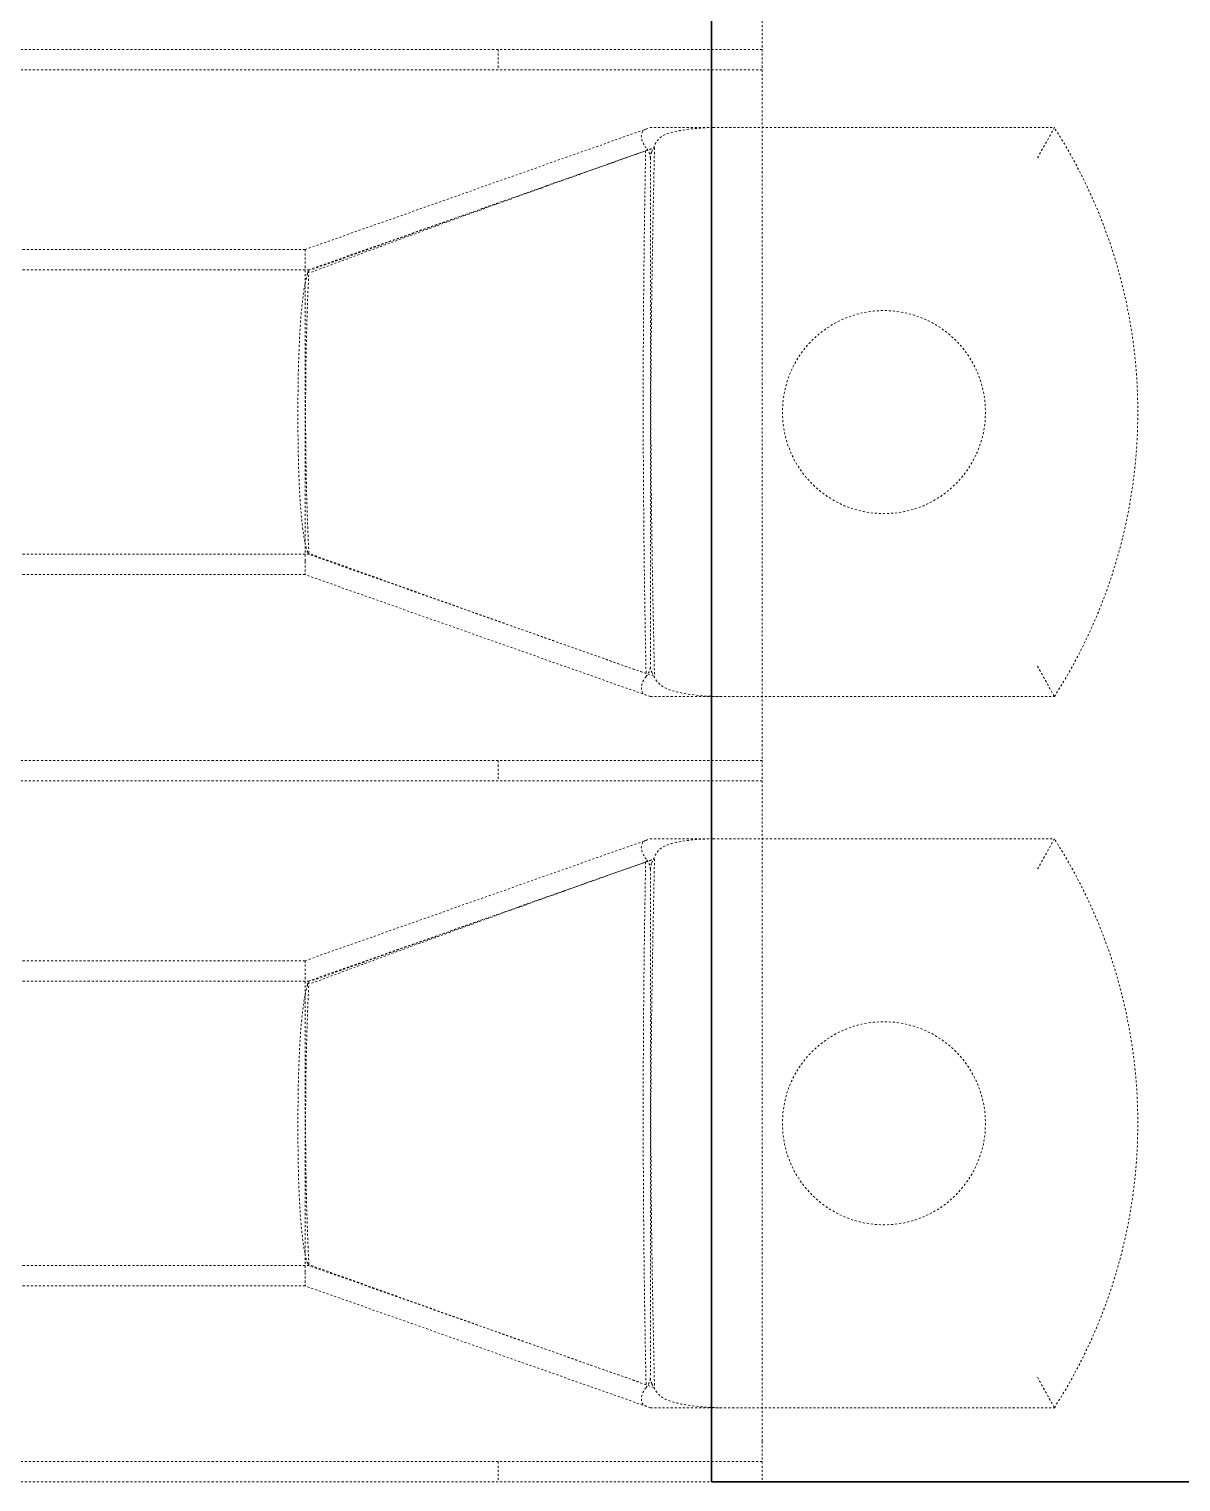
# Model space of a CAD drawing. Header units: millimetres. Extents: x -116965 to 323937, y 291661 to 566926.
# Drawn here: x -19370 to -19313.3, y 303426.1 to 303497.6 of the extents above; entities that cross this region are included whole.
import ezdxf

# ---------------------------------------------------------------- set-up
doc = ezdxf.new("R2010")
doc.units = ezdxf.units.MM
doc.linetypes.add('DASHED', pattern=[0.75, 0.5, -0.25])
doc.layers.add('Hidden Edges(Schneider)', color=7, linetype='DASHED', lineweight=18)
doc.layers.add('Sketch Geometry(Schneider)', color=7, linetype='Continuous', lineweight=35)

msp = doc.modelspace()

# ---------------------------------------------------------------- linework, layer by layer
at = {"layer": 'Hidden Edges(Schneider)', "ltscale": 0.142782}
msp.add_line((-19333.898636, 303428.128774), (-19333.897311, 303564.128774), dxfattribs=at)
at = {"layer": 'Hidden Edges(Schneider)', "ltscale": 0.131234}
for p, q in [((-19333.897968, 303496.628774), (-19396.397968, 303496.629382)), ((-19396.397978, 303495.629382), (-19333.897978, 303495.628774)), ((-19339.402866, 303491.279384), (-19339.402756, 303466.279384)), ((-19333.898309, 303461.628774), (-19396.398309, 303461.629382)), ((-19396.398319, 303460.629382), (-19333.898319, 303460.628774)), ((-19339.402811, 303456.279434), (-19339.402811, 303431.279434)), ((-19333.898645, 303427.128774), (-19396.398645, 303427.129382)), ((-19396.398655, 303426.129382), (-19333.898655, 303426.128774))]:
    msp.add_line(p, q, dxfattribs=at)
at = {"layer": 'Hidden Edges(Schneider)', "ltscale": 0.004033}
for p, q in [((-19346.897968, 303496.6289), (-19346.897978, 303495.6289)), ((-19346.898309, 303461.6289), (-19346.898319, 303460.6289)), ((-19346.898645, 303427.1289), (-19346.898655, 303426.1289))]:
    msp.add_line(p, q, dxfattribs=at)
at = {"layer": 'Hidden Edges(Schneider)', "ltscale": 0.080765}
for p, q in [((-19356.402846, 303486.779309), (-19339.468326, 303492.756282)), ((-19356.402811, 303451.779434), (-19339.468264, 303457.756333))]:
    msp.add_line(p, q, dxfattribs=at)
at = {"layer": 'Hidden Edges(Schneider)', "ltscale": 0.002087}
for p, q in [((-19339.612436, 303492.705383), (-19339.402871, 303492.779384)), ((-19339.612375, 303457.705435), (-19339.40281, 303457.779434))]:
    msp.add_line(p, q, dxfattribs=at)
at = {"layer": 'Hidden Edges(Schneider)', "ltscale": 0.01389}
for p, q in [((-19336.314967, 303492.779397), (-19339.402871, 303492.779384)), ((-19336.314905, 303457.779434), (-19339.40281, 303457.779434))]:
    msp.add_line(p, q, dxfattribs=at)
at = {"layer": 'Hidden Edges(Schneider)', "ltscale": 0.069351}
for p, q in [((-19336.314966, 303492.779397), (-19319.512347, 303492.779471)), ((-19336.314904, 303457.779434), (-19319.512286, 303457.779434))]:
    msp.add_line(p, q, dxfattribs=at)
at = {"layer": 'Hidden Edges(Schneider)', "ltscale": 0.081083}
for p, q in [((-19356.232674, 303485.778913), (-19339.231575, 303491.779385)), ((-19356.232643, 303450.779037), (-19339.231518, 303456.779434))]:
    msp.add_line(p, q, dxfattribs=at)
at = {"layer": 'Hidden Edges(Schneider)', "ltscale": 0.004522}
for p, q in [((-19339.230226, 303491.779385), (-19339.231575, 303491.779385)), ((-19339.230168, 303456.779434), (-19339.231518, 303456.779434))]:
    msp.add_line(p, q, dxfattribs=at)
at = {"layer": 'Hidden Edges(Schneider)', "ltscale": 3.31775e-05}
for p, q in [((-19339.230224, 303491.779385), (-19339.198004, 303491.779385)), ((-19339.230167, 303456.779434), (-19339.197947, 303456.779434))]:
    msp.add_line(p, q, dxfattribs=at)
at = {"layer": 'Hidden Edges(Schneider)', "ltscale": 0.0805}
for p, q in [((-19375.902846, 303486.779224), (-19356.402846, 303486.779309)), ((-19375.902776, 303470.779224), (-19356.402776, 303470.779309)), ((-19375.902811, 303451.779434), (-19356.402811, 303451.779434)), ((-19375.902811, 303435.779434), (-19356.402811, 303435.779434))]:
    msp.add_line(p, q, dxfattribs=at)
at = {"layer": 'Hidden Edges(Schneider)', "ltscale": 0.007153}
for p, q in [((-19356.402846, 303486.779309), (-19356.402845, 303486.587647)), ((-19356.402811, 303451.779434), (-19356.402811, 303451.587772))]:
    msp.add_line(p, q, dxfattribs=at)
at = {"layer": 'Hidden Edges(Schneider)', "ltscale": 0.007691}
for p, q in [((-19356.402845, 303486.587647), (-19356.402842, 303485.965608)), ((-19356.402811, 303451.587772), (-19356.402811, 303450.965733))]:
    msp.add_line(p, q, dxfattribs=at)
at = {"layer": 'Hidden Edges(Schneider)', "ltscale": 0.075258}
for p, q in [((-19356.402842, 303485.965608), (-19356.402779, 303471.435016)), ((-19356.402811, 303450.965733), (-19356.402811, 303436.435141))]:
    msp.add_line(p, q, dxfattribs=at)
at = {"layer": 'Hidden Edges(Schneider)', "ltscale": 0.081213}
for p, q in [((-19375.902841, 303485.779224), (-19356.230417, 303485.77931)), ((-19375.902811, 303450.779434), (-19356.230386, 303450.779434))]:
    msp.add_line(p, q, dxfattribs=at)
at = {"layer": 'Hidden Edges(Schneider)', "ltscale": 0.081212}
for p, q in [((-19375.90278, 303471.779224), (-19356.230484, 303471.77931)), ((-19375.902811, 303436.779434), (-19356.230515, 303436.779434))]:
    msp.add_line(p, q, dxfattribs=at)
at = {"layer": 'Hidden Edges(Schneider)', "ltscale": 0.080297}
for p, q in [((-19339.231461, 303465.779385), (-19356.232473, 303471.779658)), ((-19339.231518, 303430.779434), (-19356.232504, 303436.779782))]:
    msp.add_line(p, q, dxfattribs=at)
at = {"layer": 'Hidden Edges(Schneider)', "ltscale": 0.009386}
for p, q in [((-19356.402779, 303471.435016), (-19356.402776, 303470.837645)), ((-19356.402811, 303436.435141), (-19356.402811, 303435.83777))]:
    msp.add_line(p, q, dxfattribs=at)
at = {"layer": 'Hidden Edges(Schneider)', "ltscale": 0.003896}
for p, q in [((-19356.402776, 303470.837645), (-19356.402776, 303470.779309)), ((-19356.402811, 303435.83777), (-19356.402811, 303435.779434))]:
    msp.add_line(p, q, dxfattribs=at)
at = {"layer": 'Hidden Edges(Schneider)', "ltscale": 0.080292}
for p, q in [((-19339.402749, 303464.779384), (-19356.402776, 303470.779309)), ((-19339.402811, 303429.779434), (-19356.402811, 303435.779434))]:
    msp.add_line(p, q, dxfattribs=at)
at = {"layer": 'Hidden Edges(Schneider)', "ltscale": 0.001576}
for p, q in [((-19339.231244, 303465.779384), (-19339.613694, 303465.914433)), ((-19339.231301, 303430.779434), (-19339.613751, 303430.914484))]:
    msp.add_line(p, q, dxfattribs=at)
at = {"layer": 'Hidden Edges(Schneider)', "ltscale": 0.002507}
for p, q in [((-19339.231461, 303465.779384), (-19339.231244, 303465.779384)), ((-19339.231518, 303430.779434), (-19339.231301, 303430.779434))]:
    msp.add_line(p, q, dxfattribs=at)
at = {"layer": 'Hidden Edges(Schneider)', "ltscale": 3.78582e-05}
for p, q in [((-19339.231243, 303465.779385), (-19339.19789, 303465.779385)), ((-19339.2313, 303430.779434), (-19339.197947, 303430.779434))]:
    msp.add_line(p, q, dxfattribs=at)
at = {"layer": 'Hidden Edges(Schneider)', "ltscale": 0.002088}
for p, q in [((-19339.402748, 303464.779385), (-19339.6123, 303464.853487)), ((-19339.40281, 303429.779435), (-19339.612361, 303429.853538))]:
    msp.add_line(p, q, dxfattribs=at)
at = {"layer": 'Hidden Edges(Schneider)', "ltscale": 0.015362}
for p, q in [((-19339.402748, 303464.779385), (-19335.967399, 303464.7794)), ((-19339.40281, 303429.779435), (-19335.96746, 303429.779435))]:
    msp.add_line(p, q, dxfattribs=at)
at = {"layer": 'Hidden Edges(Schneider)', "ltscale": 0.067915}
for p, q in [((-19335.967398, 303464.779399), (-19319.512224, 303464.779471)), ((-19335.96746, 303429.779434), (-19319.512286, 303429.779434))]:
    msp.add_line(p, q, dxfattribs=at)
at = {"layer": 'Hidden Edges(Schneider)', "ltscale": 0.012885}
msp.add_line((-19333.898636, 303428.128774), (-19333.898655, 303426.128774), dxfattribs=at)
at = {"layer": 'Hidden Edges(Schneider)', "ltscale": 0.005953, "flags": 128}
for points in [[(-19339.612436, 303492.705383), (-19339.650998, 303492.690023), (-19339.685983, 303492.672399), (-19339.717447, 303492.652384), (-19339.745437, 303492.629851), (-19339.770002, 303492.604674), (-19339.791092, 303492.576881), (-19339.808663, 303492.546623), (-19339.822792, 303492.513953), (-19339.833544, 303492.478924), (-19339.840995, 303492.441588), (-19339.845205, 303492.402043), (-19339.846204, 303492.360584), (-19339.84401, 303492.317403), (-19339.838643, 303492.272674), (-19339.830122, 303492.226574), (-19339.818466, 303492.179276), (-19339.803702, 303492.131035), (-19339.785857, 303492.082248), (-19339.764916, 303492.033149), (-19339.740871, 303491.983965), (-19339.713789, 303491.935076), (-19339.683751, 303491.886873), (-19339.650746, 303491.839558), (-19339.614771, 303491.793332)], [(-19339.612375, 303457.705435), (-19339.650937, 303457.690075), (-19339.685922, 303457.672451), (-19339.717386, 303457.652435), (-19339.745377, 303457.629903), (-19339.769941, 303457.604726), (-19339.791031, 303457.576933), (-19339.808603, 303457.546675), (-19339.822732, 303457.514006), (-19339.833484, 303457.478976), (-19339.840935, 303457.44164), (-19339.845145, 303457.402095), (-19339.846144, 303457.360636), (-19339.843951, 303457.317455), (-19339.838584, 303457.272727), (-19339.830063, 303457.226626), (-19339.818407, 303457.179329), (-19339.803644, 303457.131087), (-19339.785798, 303457.0823), (-19339.764858, 303457.033201), (-19339.740813, 303456.984017), (-19339.713731, 303456.935128), (-19339.683693, 303456.886925), (-19339.650689, 303456.839609), (-19339.614714, 303456.793383)]]:
    msp.add_lwpolyline(points, dxfattribs=at)
at = {"layer": 'Hidden Edges(Schneider)', "ltscale": 0.015662, "flags": 128}
for points in [[(-19336.314967, 303492.779397), (-19336.491449, 303492.777479), (-19336.665144, 303492.772105), (-19336.838777, 303492.763595), (-19337.012086, 303492.752116), (-19337.183902, 303492.737845), (-19337.353055, 303492.720953), (-19337.518375, 303492.701617), (-19337.67869, 303492.68001), (-19337.832829, 303492.656306), (-19337.979624, 303492.630679), (-19338.117902, 303492.603304), (-19338.247635, 303492.574076), (-19338.375029, 303492.541001), (-19338.499285, 303492.503071), (-19338.61976, 303492.458684), (-19338.73463, 303492.405955), (-19338.841208, 303492.342984), (-19338.936851, 303492.268476), (-19339.020002, 303492.182773), (-19339.093403, 303492.084455), (-19339.158903, 303491.974779), (-19339.219545, 303491.854355), (-19339.278574, 303491.723532), (-19339.339232, 303491.582658)], [(-19336.314905, 303457.779434), (-19336.491388, 303457.777517), (-19336.665083, 303457.772144), (-19336.838716, 303457.763634), (-19337.012025, 303457.752156), (-19337.183841, 303457.737885), (-19337.352994, 303457.720995), (-19337.518314, 303457.701659), (-19337.678629, 303457.680053), (-19337.832769, 303457.656349), (-19337.979563, 303457.630723), (-19338.117841, 303457.603349), (-19338.247574, 303457.574121), (-19338.374968, 303457.541047), (-19338.499225, 303457.503118), (-19338.6197, 303457.458731), (-19338.73457, 303457.406002), (-19338.841148, 303457.343032), (-19338.936792, 303457.268524), (-19339.019943, 303457.182822), (-19339.093345, 303457.084504), (-19339.158846, 303456.974828), (-19339.219487, 303456.854405), (-19339.278517, 303456.723581), (-19339.339176, 303456.582708)]]:
    msp.add_lwpolyline(points, dxfattribs=at)
at = {"layer": 'Hidden Edges(Schneider)', "ltscale": 0.010357, "flags": 128}
for points in [[(-19319.512348, 303492.779471), (-19319.514356, 303492.775791), (-19319.52034, 303492.764838), (-19319.530225, 303492.746748), (-19319.543948, 303492.721654), (-19319.561433, 303492.689691), (-19319.582486, 303492.651256), (-19319.606857, 303492.606795), (-19319.634398, 303492.556617), (-19319.664949, 303492.501032), (-19319.698351, 303492.440346), (-19319.734362, 303492.375031), (-19319.772671, 303492.305665), (-19319.813106, 303492.23258), (-19319.855501, 303492.156101), (-19319.899685, 303492.076553), (-19319.945489, 303491.994263), (-19319.992696, 303491.909638), (-19320.041094, 303491.823078), (-19320.090523, 303491.734872), (-19320.140829, 303491.645311), (-19320.191841, 303491.554708), (-19320.243401, 303491.463357), (-19320.295361, 303491.371522), (-19320.347574, 303491.279467)], [(-19320.347465, 303466.279467), (-19320.295251, 303466.187414), (-19320.243289, 303466.09558), (-19320.191729, 303466.004227), (-19320.140716, 303465.913626), (-19320.090409, 303465.824065), (-19320.04098, 303465.735859), (-19319.992581, 303465.649299), (-19319.945373, 303465.564675), (-19319.899568, 303465.482385), (-19319.855384, 303465.40284), (-19319.812988, 303465.32636), (-19319.772552, 303465.253275), (-19319.734243, 303465.18391), (-19319.698232, 303465.118595), (-19319.664829, 303465.057908), (-19319.634278, 303465.002324), (-19319.606735, 303464.952146), (-19319.582364, 303464.907686), (-19319.561311, 303464.86925), (-19319.543826, 303464.837288), (-19319.530102, 303464.812195), (-19319.520217, 303464.794104), (-19319.514233, 303464.783151), (-19319.512225, 303464.779472)], [(-19319.512287, 303457.779434), (-19319.514294, 303457.775754), (-19319.520279, 303457.764801), (-19319.530163, 303457.746711), (-19319.543887, 303457.721617), (-19319.561372, 303457.689655), (-19319.582425, 303457.651219), (-19319.606796, 303457.606759), (-19319.634338, 303457.556581), (-19319.664889, 303457.500996), (-19319.698291, 303457.44031), (-19319.734302, 303457.374995), (-19319.772611, 303457.30563), (-19319.813047, 303457.232545), (-19319.855443, 303457.156065), (-19319.899626, 303457.076518), (-19319.945431, 303456.994228), (-19319.992638, 303456.909604), (-19320.041037, 303456.823043), (-19320.090466, 303456.734838), (-19320.140772, 303456.645277), (-19320.191785, 303456.554674), (-19320.243345, 303456.463323), (-19320.295306, 303456.371488), (-19320.34752, 303456.279434)], [(-19320.34752, 303431.279434), (-19320.295306, 303431.18738), (-19320.243345, 303431.095546), (-19320.191785, 303431.004194), (-19320.140773, 303430.913592), (-19320.090466, 303430.82403), (-19320.041037, 303430.735825), (-19319.992638, 303430.649265), (-19319.945431, 303430.56464), (-19319.899626, 303430.48235), (-19319.855443, 303430.402804), (-19319.813047, 303430.326324), (-19319.772611, 303430.253239), (-19319.734302, 303430.183874), (-19319.698292, 303430.118559), (-19319.664889, 303430.057872), (-19319.634338, 303430.002287), (-19319.606796, 303429.95211), (-19319.582425, 303429.907649), (-19319.561372, 303429.869214), (-19319.543887, 303429.837251), (-19319.530163, 303429.812158), (-19319.520279, 303429.794067), (-19319.514294, 303429.783114), (-19319.512287, 303429.779435)]]:
    msp.add_lwpolyline(points, dxfattribs=at)
at = {"layer": 'Hidden Edges(Schneider)', "ltscale": 0.079925, "flags": 128}
for points in [[(-19339.633245, 303491.636441), (-19340.591775, 303491.295846), (-19341.504778, 303490.971035), (-19342.375267, 303490.660925), (-19343.20625, 303490.364439), (-19344.000728, 303490.0805), (-19344.761707, 303489.808033), (-19345.492184, 303489.545968), (-19346.195153, 303489.293233), (-19346.87361, 303489.048759), (-19347.530548, 303488.811477), (-19348.168956, 303488.580318), (-19348.791825, 303488.354211), (-19349.402159, 303488.132084), (-19350.002954, 303487.912863), (-19350.597223, 303487.695472), (-19351.187978, 303487.478835), (-19351.778242, 303487.261872), (-19352.371036, 303487.043505), (-19352.969384, 303486.822657), (-19353.576306, 303486.598248), (-19354.194816, 303486.369197), (-19354.827909, 303486.134425), (-19355.478586, 303485.892844), (-19356.149814, 303485.643367)], [(-19339.633189, 303456.636493), (-19340.59172, 303456.295902), (-19341.504725, 303455.971094), (-19342.375215, 303455.660989), (-19343.206199, 303455.364506), (-19344.000679, 303455.080571), (-19344.761658, 303454.808107), (-19345.492137, 303454.546045), (-19346.195107, 303454.293313), (-19346.873565, 303454.048842), (-19347.530504, 303453.811564), (-19348.168913, 303453.580407), (-19348.791783, 303453.354303), (-19349.402118, 303453.132179), (-19350.002914, 303452.91296), (-19350.597184, 303452.695572), (-19351.18794, 303452.478937), (-19351.778205, 303452.261977), (-19352.370999, 303452.043613), (-19352.969349, 303451.822767), (-19353.576272, 303451.59836), (-19354.194782, 303451.369313), (-19354.827877, 303451.134543), (-19355.478554, 303450.892965), (-19356.149784, 303450.643491)]]:
    msp.add_lwpolyline(points, dxfattribs=at)
at = {"layer": 'Hidden Edges(Schneider)', "ltscale": 0.079251, "flags": 128}
for points in [[(-19356.022892, 303485.802713), (-19355.390376, 303486.03047), (-19354.773502, 303486.252399), (-19354.169296, 303486.469577), (-19353.574762, 303486.683083), (-19352.986904, 303486.893996), (-19352.402719, 303487.103391), (-19351.819203, 303487.312345), (-19351.233345, 303487.521928), (-19350.642137, 303487.733214), (-19350.042565, 303487.947271), (-19349.431621, 303488.165166), (-19348.806293, 303488.387963), (-19348.163575, 303488.616724), (-19347.500467, 303488.852507), (-19346.806288, 303489.099099), (-19346.068017, 303489.361105), (-19345.290824, 303489.636674), (-19344.480316, 303489.923812), (-19343.642109, 303490.220539), (-19342.781813, 303490.524883), (-19341.905027, 303490.834885), (-19341.017339, 303491.148595), (-19340.124315, 303491.464072), (-19339.231499, 303491.779385)], [(-19356.022862, 303450.802837), (-19355.390344, 303451.03059), (-19354.77347, 303451.252517), (-19354.169262, 303451.469692), (-19353.574727, 303451.683196), (-19352.986868, 303451.894107), (-19352.402683, 303452.103499), (-19351.819165, 303452.312449), (-19351.233307, 303452.52203), (-19350.642098, 303452.733314), (-19350.042525, 303452.947368), (-19349.43158, 303453.16526), (-19348.806251, 303453.388055), (-19348.163531, 303453.616812), (-19347.500423, 303453.852593), (-19346.806243, 303454.099182), (-19346.06797, 303454.361185), (-19345.290776, 303454.63675), (-19344.480267, 303454.923885), (-19343.642059, 303455.220608), (-19342.781761, 303455.524948), (-19341.904975, 303455.834946), (-19341.017285, 303456.148652), (-19340.12426, 303456.464126), (-19339.231442, 303456.779434)]]:
    msp.add_lwpolyline(points, dxfattribs=at)
at = {"layer": 'Hidden Edges(Schneider)', "ltscale": 0.135033, "flags": 128}
for points in [[(-19339.633245, 303491.636441), (-19339.648186, 303490.81987), (-19339.662616, 303489.982464), (-19339.676417, 303489.123999), (-19339.689469, 303488.24425), (-19339.701657, 303487.342993), (-19339.712859, 303486.420004), (-19339.722959, 303485.475059), (-19339.731838, 303484.507933), (-19339.739377, 303483.518402), (-19339.745455, 303482.506242), (-19339.749959, 303481.471229), (-19339.752765, 303480.413138), (-19339.753757, 303479.331745), (-19339.752818, 303478.226826), (-19339.749825, 303477.098158), (-19339.744663, 303475.945513), (-19339.737212, 303474.768671), (-19339.727356, 303473.567405), (-19339.714972, 303472.341491), (-19339.699946, 303471.090707), (-19339.682154, 303469.814827), (-19339.661566, 303468.517024), (-19339.638572, 303467.21204), (-19339.613694, 303465.914433)], [(-19339.633189, 303456.636493), (-19339.648133, 303455.819922), (-19339.662567, 303454.982516), (-19339.676371, 303454.12405), (-19339.689427, 303453.244301), (-19339.70162, 303452.343045), (-19339.712825, 303451.420056), (-19339.72293, 303450.475111), (-19339.731813, 303449.507985), (-19339.739357, 303448.518454), (-19339.745439, 303447.506294), (-19339.749947, 303446.471281), (-19339.752758, 303445.41319), (-19339.753755, 303444.331797), (-19339.75282, 303443.226878), (-19339.749833, 303442.098209), (-19339.744676, 303440.945565), (-19339.73723, 303439.768723), (-19339.727379, 303438.567457), (-19339.715, 303437.341543), (-19339.699979, 303436.090759), (-19339.682193, 303434.814878), (-19339.661611, 303433.517075), (-19339.638622, 303432.212091), (-19339.613751, 303430.914484)]]:
    msp.add_lwpolyline(points, dxfattribs=at)
at = {"layer": 'Hidden Edges(Schneider)', "ltscale": 0.001667, "flags": 128}
for points in [[(-19339.633245, 303491.636441), (-19339.616527, 303491.642358), (-19339.599802, 303491.648279), (-19339.58307, 303491.654203), (-19339.566333, 303491.66013), (-19339.549589, 303491.66606), (-19339.532838, 303491.671994), (-19339.516082, 303491.677931), (-19339.499319, 303491.683871), (-19339.482548, 303491.689815), (-19339.465773, 303491.695762), (-19339.448989, 303491.701713), (-19339.432202, 303491.707667), (-19339.415405, 303491.713624), (-19339.398604, 303491.719585), (-19339.381795, 303491.725549), (-19339.364979, 303491.731516), (-19339.348159, 303491.737488), (-19339.331329, 303491.743462), (-19339.314494, 303491.74944), (-19339.297655, 303491.755422), (-19339.280806, 303491.761407), (-19339.263952, 303491.767396), (-19339.247091, 303491.773389), (-19339.230226, 303491.779385)], [(-19339.633189, 303456.636493), (-19339.616471, 303456.64241), (-19339.599746, 303456.64833), (-19339.583014, 303456.654254), (-19339.566277, 303456.660181), (-19339.549533, 303456.666112), (-19339.532781, 303456.672045), (-19339.516025, 303456.677982), (-19339.499262, 303456.683922), (-19339.482492, 303456.689866), (-19339.465716, 303456.695813), (-19339.448932, 303456.701764), (-19339.432145, 303456.707717), (-19339.415348, 303456.713674), (-19339.398547, 303456.719635), (-19339.381738, 303456.725599), (-19339.364923, 303456.731567), (-19339.348102, 303456.737538), (-19339.331272, 303456.743512), (-19339.314438, 303456.74949), (-19339.297598, 303456.755472), (-19339.280749, 303456.761457), (-19339.263895, 303456.767446), (-19339.247034, 303456.773438), (-19339.230168, 303456.779434)]]:
    msp.add_lwpolyline(points, dxfattribs=at)
at = {"layer": 'Hidden Edges(Schneider)', "ltscale": 0.002282, "flags": 128}
for points in [[(-19339.402865, 303491.279384), (-19339.403322, 303491.302867), (-19339.404684, 303491.326292), (-19339.406937, 303491.349654), (-19339.410068, 303491.372948), (-19339.414061, 303491.396171), (-19339.41888, 303491.41922), (-19339.424485, 303491.442019), (-19339.430839, 303491.464564), (-19339.437911, 303491.486847), (-19339.445671, 303491.508863), (-19339.454088, 303491.530606), (-19339.463124, 303491.55207), (-19339.472754, 303491.573248), (-19339.482941, 303491.594136), (-19339.493656, 303491.614727), (-19339.504864, 303491.635014), (-19339.516597, 303491.655092), (-19339.528916, 303491.675093), (-19339.541817, 303491.695015), (-19339.55529, 303491.714854), (-19339.56933, 303491.734608), (-19339.583929, 303491.754275), (-19339.599078, 303491.77385), (-19339.614771, 303491.793332)], [(-19339.40281, 303456.279434), (-19339.403268, 303456.302918), (-19339.404629, 303456.326342), (-19339.406882, 303456.349704), (-19339.410012, 303456.372999), (-19339.414006, 303456.396221), (-19339.418824, 303456.41927), (-19339.42443, 303456.44207), (-19339.430783, 303456.464615), (-19339.437855, 303456.486898), (-19339.445615, 303456.508914), (-19339.454032, 303456.530657), (-19339.463068, 303456.552121), (-19339.472697, 303456.573299), (-19339.482885, 303456.594187), (-19339.4936, 303456.614778), (-19339.504808, 303456.635065), (-19339.51654, 303456.655143), (-19339.528859, 303456.675144), (-19339.54176, 303456.695066), (-19339.555233, 303456.714905), (-19339.569274, 303456.734659), (-19339.583872, 303456.754326), (-19339.599021, 303456.773901), (-19339.614714, 303456.793383)]]:
    msp.add_lwpolyline(points, dxfattribs=at)
at = {"layer": 'Hidden Edges(Schneider)', "ltscale": 0.001198, "flags": 128}
for points in [[(-19339.402865, 303491.279384), (-19339.402748, 303491.292651), (-19339.402397, 303491.305876), (-19339.401811, 303491.319059), (-19339.400996, 303491.332198), (-19339.399949, 303491.345294), (-19339.398674, 303491.358345), (-19339.397169, 303491.371353), (-19339.395441, 303491.384316), (-19339.393486, 303491.397233), (-19339.391307, 303491.410105), (-19339.388908, 303491.42293), (-19339.386286, 303491.43571), (-19339.383446, 303491.448442), (-19339.38039, 303491.461124), (-19339.377126, 303491.47372), (-19339.373662, 303491.486217), (-19339.370002, 303491.498615), (-19339.366152, 303491.510915), (-19339.362113, 303491.523117), (-19339.35789, 303491.535221), (-19339.353487, 303491.547227), (-19339.348907, 303491.559135), (-19339.344153, 303491.570945), (-19339.339232, 303491.582658)], [(-19339.40281, 303456.279434), (-19339.402693, 303456.292702), (-19339.402342, 303456.305927), (-19339.401756, 303456.319109), (-19339.400941, 303456.332248), (-19339.399894, 303456.345344), (-19339.398618, 303456.358396), (-19339.397114, 303456.371403), (-19339.395385, 303456.384366), (-19339.39343, 303456.397283), (-19339.391251, 303456.410155), (-19339.388853, 303456.422981), (-19339.38623, 303456.43576), (-19339.383391, 303456.448492), (-19339.380334, 303456.461174), (-19339.37707, 303456.47377), (-19339.373606, 303456.486267), (-19339.369946, 303456.498666), (-19339.366096, 303456.510966), (-19339.362057, 303456.523168), (-19339.357834, 303456.535271), (-19339.353431, 303456.547277), (-19339.348851, 303456.559185), (-19339.344097, 303456.570995), (-19339.339176, 303456.582708)]]:
    msp.add_lwpolyline(points, dxfattribs=at)
at = {"layer": 'Hidden Edges(Schneider)', "ltscale": 0.136498, "flags": 128}
for points in [[(-19339.198003, 303491.779385), (-19339.220906, 303490.700233), (-19339.243303, 303489.628119), (-19339.264904, 303488.558349), (-19339.285408, 303487.486229), (-19339.304524, 303486.407063), (-19339.321955, 303485.316156), (-19339.337407, 303484.208816), (-19339.350431, 303483.093538), (-19339.360564, 303481.99443), (-19339.367788, 303480.908026), (-19339.372097, 303479.829863), (-19339.373487, 303478.755482), (-19339.371954, 303477.68042), (-19339.367493, 303476.600217), (-19339.360102, 303475.510413), (-19339.349773, 303474.406547), (-19339.33662, 303473.292422), (-19339.321192, 303472.195221), (-19339.303818, 303471.113532), (-19339.284785, 303470.042833), (-19339.264389, 303468.978594), (-19339.242912, 303467.91629), (-19339.220651, 303466.851395), (-19339.197889, 303465.779385)], [(-19339.197946, 303456.779434), (-19339.220853, 303455.700283), (-19339.243255, 303454.628169), (-19339.264861, 303453.558399), (-19339.28537, 303452.486279), (-19339.304491, 303451.407113), (-19339.321926, 303450.316206), (-19339.337383, 303449.208866), (-19339.350413, 303448.093588), (-19339.36055, 303446.994481), (-19339.367779, 303445.908076), (-19339.372092, 303444.829913), (-19339.373487, 303443.755532), (-19339.371958, 303442.680471), (-19339.367502, 303441.600268), (-19339.360116, 303440.510463), (-19339.349793, 303439.406597), (-19339.336644, 303438.292472), (-19339.321221, 303437.195271), (-19339.303852, 303436.113582), (-19339.284824, 303435.042883), (-19339.264432, 303433.978644), (-19339.24296, 303432.916339), (-19339.220703, 303431.851445), (-19339.197946, 303430.779434)]]:
    msp.add_lwpolyline(points, dxfattribs=at)
at = {"layer": 'Hidden Edges(Schneider)', "ltscale": 0.00646, "flags": 128}
for points in [[(-19356.275415, 303485.596658), (-19356.280361, 303485.581394), (-19356.285351, 303485.565529), (-19356.290381, 303485.549065), (-19356.295454, 303485.532003), (-19356.300564, 303485.514344), (-19356.305713, 303485.496091), (-19356.310898, 303485.477244), (-19356.316117, 303485.457805), (-19356.321371, 303485.437774), (-19356.326654, 303485.417155), (-19356.331967, 303485.395946), (-19356.337309, 303485.374151), (-19356.342675, 303485.35177), (-19356.348066, 303485.328805), (-19356.353479, 303485.305257), (-19356.358913, 303485.281128), (-19356.364363, 303485.256419), (-19356.369829, 303485.231131), (-19356.375309, 303485.205265), (-19356.380801, 303485.178823), (-19356.386301, 303485.151806), (-19356.39181, 303485.124216), (-19356.397323, 303485.096053), (-19356.402838, 303485.06732)], [(-19356.275385, 303450.596783), (-19356.280331, 303450.581518), (-19356.285321, 303450.565653), (-19356.290352, 303450.549189), (-19356.295424, 303450.532127), (-19356.300535, 303450.514469), (-19356.305683, 303450.496216), (-19356.310869, 303450.477369), (-19356.316088, 303450.45793), (-19356.321341, 303450.437899), (-19356.326625, 303450.417279), (-19356.331938, 303450.396071), (-19356.33728, 303450.374276), (-19356.342647, 303450.351895), (-19356.348037, 303450.32893), (-19356.35345, 303450.305382), (-19356.358884, 303450.281253), (-19356.364334, 303450.256543), (-19356.369801, 303450.231256), (-19356.375281, 303450.20539), (-19356.380773, 303450.178948), (-19356.386274, 303450.151931), (-19356.391782, 303450.124341), (-19356.397296, 303450.096178), (-19356.40281, 303450.067445)]]:
    msp.add_lwpolyline(points, dxfattribs=at)
at = {"layer": 'Hidden Edges(Schneider)', "ltscale": 0.107271, "flags": 128}
for points in [[(-19356.20634, 303485.736621), (-19356.215467, 303485.59151), (-19356.228662, 303485.345989), (-19356.245096, 303485.002602), (-19356.263768, 303484.567442), (-19356.283613, 303484.04756), (-19356.303619, 303483.448708), (-19356.322648, 303482.780513), (-19356.339682, 303482.054731), (-19356.353926, 303481.279528), (-19356.364582, 303480.466032), (-19356.371154, 303479.629798), (-19356.373417, 303478.780458), (-19356.371172, 303477.929065), (-19356.36455, 303477.09256), (-19356.353922, 303476.281075), (-19356.33969, 303475.504437), (-19356.322608, 303474.777985), (-19356.303603, 303474.111207), (-19356.283592, 303473.511819), (-19356.263721, 303472.991121), (-19356.245079, 303472.556651), (-19356.228637, 303472.213319), (-19356.215402, 303471.967049), (-19356.206276, 303471.82196)], [(-19356.206309, 303450.736745), (-19356.215437, 303450.591634), (-19356.228634, 303450.346114), (-19356.245069, 303450.002726), (-19356.263743, 303449.567567), (-19356.28359, 303449.047685), (-19356.303598, 303448.448832), (-19356.32263, 303447.780637), (-19356.339667, 303447.054856), (-19356.353915, 303446.279653), (-19356.364575, 303445.466157), (-19356.371151, 303444.629923), (-19356.373417, 303443.780583), (-19356.371176, 303442.92919), (-19356.364557, 303442.092685), (-19356.353933, 303441.2812), (-19356.339704, 303440.504561), (-19356.322625, 303439.778109), (-19356.303623, 303439.111331), (-19356.283615, 303438.511943), (-19356.263747, 303437.991246), (-19356.245106, 303437.556775), (-19356.228666, 303437.213443), (-19356.215432, 303436.967173), (-19356.206307, 303436.822084)]]:
    msp.add_lwpolyline(points, dxfattribs=at)
at = {"layer": 'Hidden Edges(Schneider)', "ltscale": 0.006235, "flags": 128}
for points in [[(-19356.275415, 303485.596658), (-19356.273784, 303485.610847), (-19356.272139, 303485.624473), (-19356.270479, 303485.637533), (-19356.268804, 303485.650028), (-19356.267114, 303485.661955), (-19356.265409, 303485.673313), (-19356.26369, 303485.684101), (-19356.261957, 303485.694318), (-19356.260209, 303485.703962), (-19356.258447, 303485.713032), (-19356.256672, 303485.721524), (-19356.254884, 303485.729433), (-19356.253084, 303485.736759), (-19356.251273, 303485.743503), (-19356.249449, 303485.749664), (-19356.247615, 303485.755244), (-19356.24577, 303485.760242), (-19356.243912, 303485.764658), (-19356.242044, 303485.768493), (-19356.240166, 303485.771746), (-19356.238277, 303485.774419), (-19356.236378, 303485.776511), (-19356.23447, 303485.778023), (-19356.232552, 303485.778955)], [(-19356.275385, 303450.596783), (-19356.273754, 303450.610972), (-19356.272109, 303450.624597), (-19356.270449, 303450.637658), (-19356.268774, 303450.650153), (-19356.267083, 303450.66208), (-19356.265379, 303450.673437), (-19356.26366, 303450.684226), (-19356.261926, 303450.694442), (-19356.260179, 303450.704086), (-19356.258417, 303450.713156), (-19356.256642, 303450.721648), (-19356.254854, 303450.729557), (-19356.253054, 303450.736884), (-19356.251243, 303450.743627), (-19356.249419, 303450.749789), (-19356.247584, 303450.755368), (-19356.245739, 303450.760366), (-19356.243882, 303450.764782), (-19356.242014, 303450.768617), (-19356.240135, 303450.77187), (-19356.238247, 303450.774544), (-19356.236348, 303450.776636), (-19356.234439, 303450.778147), (-19356.232521, 303450.779079)]]:
    msp.add_lwpolyline(points, dxfattribs=at)
at = {"layer": 'Hidden Edges(Schneider)', "ltscale": 0.00339, "flags": 128}
for points in [[(-19356.232552, 303485.778955), (-19356.231488, 303485.779221), (-19356.230421, 303485.77931), (-19356.229353, 303485.779222), (-19356.22828, 303485.778958), (-19356.227206, 303485.778517), (-19356.22613, 303485.7779), (-19356.22505, 303485.777105), (-19356.223967, 303485.776134), (-19356.222883, 303485.774987), (-19356.221795, 303485.773663), (-19356.220706, 303485.772163), (-19356.219613, 303485.770486), (-19356.218518, 303485.768633), (-19356.217422, 303485.766604), (-19356.216324, 303485.764398), (-19356.215222, 303485.762016), (-19356.214118, 303485.759458), (-19356.213013, 303485.756724), (-19356.211906, 303485.753813), (-19356.210797, 303485.750727), (-19356.209685, 303485.747464), (-19356.208571, 303485.744026), (-19356.207457, 303485.740411), (-19356.20634, 303485.736621)], [(-19356.232521, 303450.779079), (-19356.231458, 303450.779345), (-19356.230391, 303450.779434), (-19356.229323, 303450.779347), (-19356.22825, 303450.779082), (-19356.227176, 303450.778641), (-19356.226099, 303450.778024), (-19356.225019, 303450.777229), (-19356.223937, 303450.776258), (-19356.222852, 303450.775111), (-19356.221765, 303450.773787), (-19356.220675, 303450.772287), (-19356.219582, 303450.77061), (-19356.218488, 303450.768757), (-19356.217391, 303450.766728), (-19356.216293, 303450.764522), (-19356.215192, 303450.76214), (-19356.214088, 303450.759582), (-19356.212983, 303450.756848), (-19356.211875, 303450.753938), (-19356.210766, 303450.750851), (-19356.209654, 303450.747589), (-19356.208541, 303450.74415), (-19356.207426, 303450.740536), (-19356.206309, 303450.736745)]]:
    msp.add_lwpolyline(points, dxfattribs=at)
at = {"layer": 'Hidden Edges(Schneider)', "ltscale": 0.065899, "flags": 128}
for points in [[(-19356.402838, 303485.06732), (-19356.457868, 303484.74745), (-19356.510487, 303484.373769), (-19356.558955, 303483.949372), (-19356.602167, 303483.478343), (-19356.639687, 303482.964529), (-19356.671371, 303482.414225), (-19356.69748, 303481.831541), (-19356.718333, 303481.220362), (-19356.734193, 303480.585773), (-19356.745234, 303479.936399), (-19356.751688, 303479.277149), (-19356.753681, 303478.612519), (-19356.75123, 303477.947949), (-19356.744315, 303477.292555), (-19356.73284, 303476.651351), (-19356.716604, 303476.028707), (-19356.695326, 303475.42947), (-19356.668843, 303474.861765), (-19356.636929, 303474.330084), (-19356.599385, 303473.837974), (-19356.556289, 303473.389746), (-19356.508351, 303472.991125), (-19356.456636, 303472.644772), (-19356.402782, 303472.353053)], [(-19356.40281, 303450.067445), (-19356.457842, 303449.747575), (-19356.510462, 303449.373895), (-19356.558933, 303448.949498), (-19356.602146, 303448.478469), (-19356.639668, 303447.964655), (-19356.671355, 303447.414351), (-19356.697467, 303446.831667), (-19356.718323, 303446.220488), (-19356.734185, 303445.585899), (-19356.745229, 303444.936526), (-19356.751686, 303444.277275), (-19356.753681, 303443.612646), (-19356.751234, 303442.948075), (-19356.744321, 303442.292682), (-19356.73285, 303441.651477), (-19356.716616, 303441.028833), (-19356.69534, 303440.429597), (-19356.66886, 303439.861891), (-19356.636948, 303439.33021), (-19356.599407, 303438.8381), (-19356.556313, 303438.389872), (-19356.508376, 303437.99125), (-19356.456663, 303437.644897), (-19356.40281, 303437.353178)]]:
    msp.add_lwpolyline(points, dxfattribs=at)
at = {"layer": 'Hidden Edges(Schneider)', "ltscale": 0.007948, "flags": 128}
for points in [[(-19356.402782, 303472.353053), (-19356.396175, 303472.321374), (-19356.389576, 303472.290561), (-19356.382985, 303472.260616), (-19356.376409, 303472.231541), (-19356.369851, 303472.203348), (-19356.363318, 303472.176042), (-19356.356814, 303472.149627), (-19356.350341, 303472.124105), (-19356.343903, 303472.099478), (-19356.337505, 303472.075746), (-19356.331149, 303472.052915), (-19356.324838, 303472.030983), (-19356.318576, 303472.009952), (-19356.312364, 303471.989827), (-19356.306207, 303471.970606), (-19356.300107, 303471.952293), (-19356.294065, 303471.934891), (-19356.288084, 303471.9184), (-19356.282169, 303471.902821), (-19356.276318, 303471.888159), (-19356.270536, 303471.874411), (-19356.264824, 303471.861585), (-19356.259182, 303471.84968), (-19356.253614, 303471.838696)], [(-19356.40281, 303437.353178), (-19356.396204, 303437.321499), (-19356.389604, 303437.290686), (-19356.383013, 303437.260741), (-19356.376438, 303437.231666), (-19356.36988, 303437.203473), (-19356.363347, 303437.176166), (-19356.356843, 303437.149752), (-19356.35037, 303437.124229), (-19356.343933, 303437.099603), (-19356.337535, 303437.075871), (-19356.331179, 303437.05304), (-19356.324868, 303437.031108), (-19356.318606, 303437.010077), (-19356.312394, 303436.989952), (-19356.306236, 303436.970731), (-19356.300137, 303436.952418), (-19356.294095, 303436.935016), (-19356.288114, 303436.918524), (-19356.282199, 303436.902946), (-19356.276348, 303436.888283), (-19356.270567, 303436.874536), (-19356.264854, 303436.861709), (-19356.259212, 303436.849805), (-19356.253645, 303436.838821)]]:
    msp.add_lwpolyline(points, dxfattribs=at)
at = {"layer": 'Hidden Edges(Schneider)', "ltscale": 0.00687, "flags": 128}
for points in [[(-19356.206276, 303471.82196), (-19356.208626, 303471.814576), (-19356.210947, 303471.807895), (-19356.213237, 303471.801913), (-19356.215497, 303471.796632), (-19356.217726, 303471.79205), (-19356.219924, 303471.788173), (-19356.22209, 303471.784995), (-19356.224224, 303471.78252), (-19356.226325, 303471.780747), (-19356.228393, 303471.779676), (-19356.230427, 303471.779309), (-19356.232427, 303471.779647), (-19356.234393, 303471.780687), (-19356.236324, 303471.782432), (-19356.238219, 303471.784881), (-19356.240079, 303471.788037), (-19356.241903, 303471.791895), (-19356.24369, 303471.796461), (-19356.245439, 303471.801734), (-19356.247151, 303471.807712), (-19356.248824, 303471.814397), (-19356.25046, 303471.821788), (-19356.252056, 303471.829889), (-19356.253614, 303471.838696)], [(-19356.206307, 303436.822084), (-19356.208656, 303436.8147), (-19356.210978, 303436.80802), (-19356.213268, 303436.802038), (-19356.215528, 303436.796757), (-19356.217757, 303436.792174), (-19356.219955, 303436.788298), (-19356.222121, 303436.785119), (-19356.224255, 303436.782645), (-19356.226356, 303436.780871), (-19356.228424, 303436.7798), (-19356.230457, 303436.779433), (-19356.232458, 303436.779772), (-19356.234424, 303436.780811), (-19356.236355, 303436.782556), (-19356.23825, 303436.785005), (-19356.24011, 303436.788162), (-19356.241934, 303436.792019), (-19356.243721, 303436.796585), (-19356.24547, 303436.801859), (-19356.247181, 303436.807836), (-19356.248855, 303436.814521), (-19356.250491, 303436.821912), (-19356.252087, 303436.830014), (-19356.253645, 303436.838821)]]:
    msp.add_lwpolyline(points, dxfattribs=at)
at = {"layer": 'Hidden Edges(Schneider)', "ltscale": 0.078553, "flags": 128}
for points in [[(-19339.613694, 303465.914433), (-19340.563016, 303466.249781), (-19341.462171, 303466.567474), (-19342.314905, 303466.868848), (-19343.124973, 303467.15524), (-19343.896118, 303467.427981), (-19344.632077, 303467.688402), (-19345.336579, 303467.937833), (-19346.013343, 303468.1776), (-19346.666089, 303468.409028), (-19347.298523, 303468.633441), (-19347.914362, 303468.852166), (-19348.517314, 303469.066528), (-19349.111092, 303469.277855), (-19349.699424, 303469.487482), (-19350.286044, 303469.696746), (-19350.8747, 303469.906995), (-19351.469158, 303470.119572), (-19352.073182, 303470.335829), (-19352.690549, 303470.557119), (-19353.325027, 303470.784799), (-19353.980377, 303471.02022), (-19354.66035, 303471.264746), (-19355.368686, 303471.519742), (-19356.1091, 303471.786579)], [(-19339.613751, 303430.914484), (-19340.563071, 303431.249836), (-19341.462224, 303431.567534), (-19342.314957, 303431.868912), (-19343.125025, 303432.155307), (-19343.896168, 303432.428051), (-19344.632126, 303432.688475), (-19345.336626, 303432.937909), (-19346.013389, 303433.177679), (-19346.666134, 303433.40911), (-19347.298568, 303433.633526), (-19347.914406, 303433.852254), (-19348.517357, 303434.066618), (-19349.111133, 303434.277948), (-19349.699465, 303434.487577), (-19350.286084, 303434.696844), (-19350.874739, 303434.907096), (-19351.469196, 303435.119675), (-19352.073219, 303435.335935), (-19352.690585, 303435.557228), (-19353.325062, 303435.784911), (-19353.980411, 303436.020335), (-19354.660383, 303436.264864), (-19355.368717, 303436.519862), (-19356.109131, 303436.786703)]]:
    msp.add_lwpolyline(points, dxfattribs=at)
at = {"layer": 'Hidden Edges(Schneider)', "ltscale": 0.079252, "flags": 128}
for points in [[(-19339.231149, 303465.779384), (-19340.131047, 303466.097648), (-19341.039265, 303466.418934), (-19341.946473, 303466.739966), (-19342.843298, 303467.057447), (-19343.720344, 303467.368064), (-19344.568188, 303467.668502), (-19345.377398, 303467.955416), (-19346.138541, 303468.22546), (-19346.842199, 303468.475276), (-19347.480003, 303468.701866), (-19348.092728, 303468.919695), (-19348.705725, 303469.137776), (-19349.319236, 303469.356208), (-19349.933508, 303469.575085), (-19350.548782, 303469.794506), (-19351.165305, 303470.014566), (-19351.783222, 303470.235325), (-19352.397151, 303470.454865), (-19353.005248, 303470.672527), (-19353.609359, 303470.888972), (-19354.211328, 303471.104865), (-19354.813002, 303471.32087), (-19355.416226, 303471.537661), (-19356.022831, 303471.755909)], [(-19339.231206, 303430.779434), (-19340.131102, 303431.097701), (-19341.03932, 303431.418992), (-19341.946526, 303431.740027), (-19342.84335, 303432.057513), (-19343.720394, 303432.368134), (-19344.568237, 303432.668575), (-19345.377446, 303432.955492), (-19346.138588, 303433.22554), (-19346.842244, 303433.475359), (-19347.480047, 303433.701952), (-19348.092771, 303433.919783), (-19348.705767, 303434.137867), (-19349.319277, 303434.356302), (-19349.933549, 303434.575182), (-19350.548821, 303434.794606), (-19351.165343, 303435.014668), (-19351.78326, 303435.23543), (-19352.397187, 303435.454973), (-19353.005284, 303435.672637), (-19353.609393, 303435.889085), (-19354.211362, 303436.10498), (-19354.813035, 303436.320988), (-19355.416258, 303436.537782), (-19356.022862, 303436.756032)]]:
    msp.add_lwpolyline(points, dxfattribs=at)
at = {"layer": 'Hidden Edges(Schneider)', "ltscale": 0.002281, "flags": 128}
for points in [[(-19339.614607, 303465.765497), (-19339.599889, 303465.783746), (-19339.585505, 303465.802266), (-19339.571477, 303465.821056), (-19339.55783, 303465.840111), (-19339.544586, 303465.85943), (-19339.531769, 303465.879009), (-19339.51938, 303465.898878), (-19339.507426, 303465.919075), (-19339.495942, 303465.939593), (-19339.48496, 303465.960426), (-19339.474513, 303465.981565), (-19339.464635, 303466.003008), (-19339.455361, 303466.024747), (-19339.446721, 303466.046777), (-19339.438753, 303466.069091), (-19339.431486, 303466.091683), (-19339.424958, 303466.114548), (-19339.419198, 303466.137679), (-19339.414246, 303466.161051), (-19339.410155, 303466.184538), (-19339.406944, 303466.20812), (-19339.404629, 303466.231792), (-19339.403227, 303466.255548), (-19339.402755, 303466.279383)], [(-19339.614664, 303430.765549), (-19339.599946, 303430.783797), (-19339.585562, 303430.802317), (-19339.571534, 303430.821107), (-19339.557887, 303430.840162), (-19339.544643, 303430.859481), (-19339.531825, 303430.87906), (-19339.519437, 303430.898929), (-19339.507483, 303430.919126), (-19339.495998, 303430.939644), (-19339.485017, 303430.960477), (-19339.474569, 303430.981615), (-19339.464691, 303431.003059), (-19339.455417, 303431.024798), (-19339.446777, 303431.046828), (-19339.438809, 303431.069141), (-19339.431542, 303431.091734), (-19339.425014, 303431.114598), (-19339.419254, 303431.13773), (-19339.414302, 303431.161102), (-19339.41021, 303431.184588), (-19339.406999, 303431.20817), (-19339.404684, 303431.231843), (-19339.403282, 303431.255599), (-19339.40281, 303431.279434)]]:
    msp.add_lwpolyline(points, dxfattribs=at)
at = {"layer": 'Hidden Edges(Schneider)', "ltscale": 0.001288, "flags": 128}
for points in [[(-19339.324133, 303465.958455), (-19339.330372, 303465.971139), (-19339.336378, 303465.983907), (-19339.342145, 303465.996757), (-19339.347672, 303466.009689), (-19339.352955, 303466.022702), (-19339.357993, 303466.035793), (-19339.362778, 303466.048964), (-19339.367311, 303466.062213), (-19339.371586, 303466.075538), (-19339.375601, 303466.088939), (-19339.379351, 303466.102417), (-19339.382834, 303466.115966), (-19339.386046, 303466.12959), (-19339.388976, 303466.143234), (-19339.391618, 303466.156877), (-19339.393976, 303466.170514), (-19339.396048, 303466.184147), (-19339.397838, 303466.197775), (-19339.39935, 303466.211396), (-19339.40058, 303466.225009), (-19339.401536, 303466.238616), (-19339.402216, 303466.252215), (-19339.402621, 303466.265805), (-19339.402757, 303466.279383)], [(-19339.324189, 303430.958506), (-19339.330428, 303430.971189), (-19339.336434, 303430.983957), (-19339.342201, 303430.996807), (-19339.347728, 303431.009739), (-19339.353011, 303431.022752), (-19339.358049, 303431.035844), (-19339.362834, 303431.049014), (-19339.367367, 303431.062263), (-19339.371641, 303431.075588), (-19339.375656, 303431.08899), (-19339.379407, 303431.102467), (-19339.38289, 303431.116017), (-19339.386101, 303431.12964), (-19339.389032, 303431.143285), (-19339.391673, 303431.156927), (-19339.394031, 303431.170565), (-19339.396103, 303431.184197), (-19339.397894, 303431.197825), (-19339.399405, 303431.211446), (-19339.400635, 303431.22506), (-19339.401592, 303431.238666), (-19339.402271, 303431.252266), (-19339.402676, 303431.265856), (-19339.402812, 303431.279434)]]:
    msp.add_lwpolyline(points, dxfattribs=at)
at = {"layer": 'Hidden Edges(Schneider)', "ltscale": 0.016651, "flags": 128}
for points in [[(-19339.324133, 303465.958455), (-19339.268502, 303465.84966), (-19339.212809, 303465.746838), (-19339.155391, 303465.650205), (-19339.094355, 303465.559623), (-19339.02199, 303465.468335), (-19338.931004, 303465.376146), (-19338.815783, 303465.286325), (-19338.678277, 303465.205735), (-19338.530562, 303465.139741), (-19338.37606, 303465.085073), (-19338.217168, 303465.038892), (-19338.054626, 303464.998948), (-19337.890401, 303464.964082), (-19337.724082, 303464.933086), (-19337.55356, 303464.905025), (-19337.380175, 303464.879856), (-19337.205266, 303464.857541), (-19337.030181, 303464.838041), (-19336.856219, 303464.821314), (-19336.680683, 303464.807096), (-19336.50241, 303464.795469), (-19336.323022, 303464.786758), (-19336.144146, 303464.781294), (-19335.967399, 303464.7794)], [(-19339.324189, 303430.958506), (-19339.268559, 303430.84971), (-19339.212867, 303430.746888), (-19339.155448, 303430.650254), (-19339.094413, 303430.559672), (-19339.022048, 303430.468384), (-19338.931063, 303430.376194), (-19338.815842, 303430.286373), (-19338.678337, 303430.205782), (-19338.530622, 303430.139788), (-19338.37612, 303430.085119), (-19338.217228, 303430.038937), (-19338.054686, 303429.998992), (-19337.890461, 303429.964126), (-19337.724143, 303429.933129), (-19337.553621, 303429.905067), (-19337.380236, 303429.879897), (-19337.205327, 303429.857581), (-19337.030242, 303429.838081), (-19336.85628, 303429.821354), (-19336.680744, 303429.807134), (-19336.502472, 303429.795507), (-19336.323083, 303429.786795), (-19336.144207, 303429.78133), (-19335.96746, 303429.779435)]]:
    msp.add_lwpolyline(points, dxfattribs=at)
at = {"layer": 'Hidden Edges(Schneider)', "ltscale": 0.005951, "flags": 128}
for points in [[(-19339.614607, 303465.765497), (-19339.650574, 303465.71928), (-19339.683519, 303465.672061), (-19339.713452, 303465.62405), (-19339.740384, 303465.575463), (-19339.764328, 303465.526506), (-19339.785296, 303465.477391), (-19339.803209, 303465.428592), (-19339.817997, 303465.380486), (-19339.829661, 303465.333274), (-19339.838191, 303465.287159), (-19339.843589, 303465.242339), (-19339.845846, 303465.199021), (-19339.844945, 303465.157545), (-19339.840832, 303465.118104), (-19339.833448, 303465.080789), (-19339.822738, 303465.045692), (-19339.808645, 303465.012907), (-19339.791109, 303464.982527), (-19339.770116, 303464.954709), (-19339.745602, 303464.929448), (-19339.717495, 303464.906713), (-19339.685895, 303464.886548), (-19339.65084, 303464.86886), (-19339.6123, 303464.853487)], [(-19339.614664, 303430.765549), (-19339.650632, 303430.719331), (-19339.683576, 303430.672112), (-19339.71351, 303430.624102), (-19339.740442, 303430.575515), (-19339.764386, 303430.526558), (-19339.785355, 303430.477444), (-19339.803267, 303430.428644), (-19339.818056, 303430.380538), (-19339.82972, 303430.333327), (-19339.83825, 303430.287212), (-19339.843648, 303430.242391), (-19339.845906, 303430.199073), (-19339.845005, 303430.157598), (-19339.840892, 303430.118156), (-19339.833508, 303430.080841), (-19339.822798, 303430.045744), (-19339.808706, 303430.012959), (-19339.79117, 303429.98258), (-19339.770177, 303429.954761), (-19339.745663, 303429.9295), (-19339.717556, 303429.906765), (-19339.685956, 303429.886599), (-19339.650901, 303429.868911), (-19339.612361, 303429.853538)]]:
    msp.add_lwpolyline(points, dxfattribs=at)
at = {"layer": 'Hidden Edges(Schneider)', "ltscale": 0.164913}
for centre in [(-19327.902811, 303478.779434), (-19327.902811, 303443.779434)]:
    msp.add_circle(centre, 5, dxfattribs=at)
at = {"layer": 'Hidden Edges(Schneider)', "ltscale": 0.155284}
for centre, start, end in [((-19341.304876, 303478.779376), 327.2827436, 32.71775899), ((-19341.304876, 303443.779434), 327.28249217, 32.71750755)]:
    msp.add_arc(centre, 25.902066, start, end, dxfattribs=at)
at = {"layer": 'Sketch Geometry(Schneider)'}
for p, q in [((-19336.397195, 303426.129376), (-19336.397195, 303566.128698)), ((-19179.376148, 303426.129376), (-19336.397195, 303426.129376))]:
    msp.add_line(p, q, dxfattribs=at)

doc.saveas('drawing.dxf')
